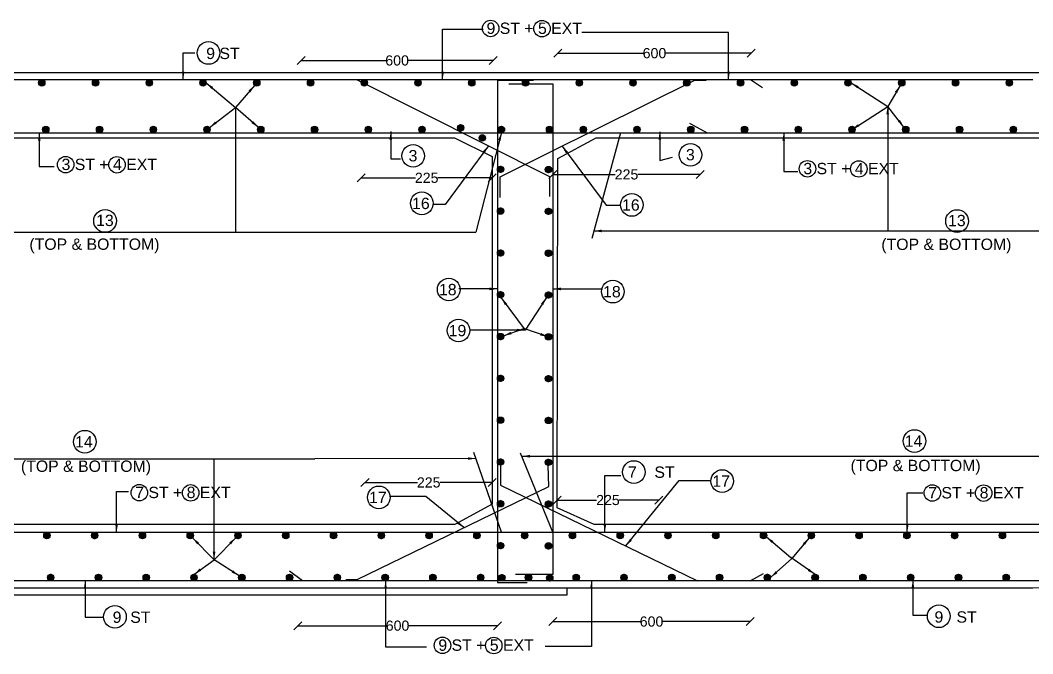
# Model space of a CAD drawing. Header units: millimetres. Extents: x 5124 to 6568637, y 2311 to 91879094.
# Drawn here: x 3737288 to 3749275, y 45940656 to 45948154 of the extents above; entities that cross this region are included whole.
import ezdxf

# ---------------------------------------------------------------- set-up
doc = ezdxf.new("R2010")
doc.units = ezdxf.units.MM
doc.header["$MEASUREMENT"] = 0
for name, color, linetype in [('DIMENSION', 7, 'Continuous'), ('DRAWING', 7, 'Continuous'), ('TEXT', 7, 'Continuous')]:
    doc.layers.add(name, color=color, linetype=linetype)
doc.styles.get("Standard").update_dxf_attribs({"font": 'arial.ttf', "height": 120})
doc.dimstyles.get("Standard").update_dxf_attribs({"dimtxt": 200, "dimasz": 110, "dimexe": 0.18, "dimexo": 0.0625, "dimgap": 0.09, "dimtad": 0, "dimtih": 1, "dimtoh": 1, "dimdec": 0, "dimzin": 0, "dimdsep": 46, "dimtxsty": 'Standard', "dimblk": 'OBLIQUE', "dimcen": 0.09, "dimse1": 1, "dimse2": 1, "dimadec": 0, "dimazin": 0, "dimtfac": 1, "dimtdec": 0, "dimtofl": 0, "dimtmove": 0, "dimatfit": 3, "dimfxl": 1, "dimtolj": 1, "dimtzin": 0, "dimarcsym": 0})

# ---------------------------------------------------------------- blocks, each defined once
blk = doc.blocks.new('_Oblique')
at = {"color": 0, "linetype": 'ByBlock', "lineweight": -2}
blk.add_line((-0.5, -0.5), (0.5, 0.5), dxfattribs=at)
blk = doc.blocks.new('*D102')
at = {"layer": 'Defpoints', "color": 0, "linetype": 'Continuous', "transparency": 16777216}
for p in [(3740573, 45941520), (3742938, 45941498), (3742938, 45940988)]:
    blk.add_point(p, dxfattribs=at)
at = {"layer": 'DIMENSION', "color": 0, "linetype": 'Continuous', "lineweight": -2, "transparency": 16777216}
for p, q in [((3740573, 45940988), (3741623, 45940988)), ((3742938, 45940988), (3741888, 45940988))]:
    blk.add_line(p, q, dxfattribs=at)
at = {"layer": 'DIMENSION', "color": 0, "linetype": 'Continuous', "lineweight": -2, "transparency": 16777216, "xscale": 95, "yscale": 95, "zscale": 95, "rotation": 180}
blk.add_blockref('_Oblique', (3740573, 45940988), dxfattribs=at)
at = {"layer": 'DIMENSION', "color": 0, "linetype": 'Continuous', "lineweight": -2, "transparency": 16777216, "xscale": 95, "yscale": 95, "zscale": 95}
blk.add_blockref('_Oblique', (3742938, 45940988), dxfattribs=at)
at = {"layer": 'DIMENSION', "color": 0, "linetype": 'Continuous', "transparency": 16777216, "insert": (3741755, 45940988), "char_height": 120, "attachment_point": 5}
blk.add_mtext('\\A1;600 ', dxfattribs=at)
blk = doc.blocks.new('*D103')
at = {"layer": 'Defpoints', "color": 0, "linetype": 'Continuous', "transparency": 16777216}
for p in [(3743593, 45941593), (3745930, 45941520), (3745930, 45941037)]:
    blk.add_point(p, dxfattribs=at)
at = {"layer": 'DIMENSION', "color": 0, "linetype": 'Continuous', "lineweight": -2, "transparency": 16777216}
for p, q in [((3743593, 45941037), (3744629, 45941037)), ((3745930, 45941037), (3744894, 45941037))]:
    blk.add_line(p, q, dxfattribs=at)
at = {"layer": 'DIMENSION', "color": 0, "linetype": 'Continuous', "lineweight": -2, "transparency": 16777216, "xscale": 95, "yscale": 95, "zscale": 95, "rotation": 180}
blk.add_blockref('_Oblique', (3743593, 45941037), dxfattribs=at)
at = {"layer": 'DIMENSION', "color": 0, "linetype": 'Continuous', "lineweight": -2, "transparency": 16777216, "xscale": 95, "yscale": 95, "zscale": 95}
blk.add_blockref('_Oblique', (3745930, 45941037), dxfattribs=at)
at = {"layer": 'DIMENSION', "color": 0, "linetype": 'Continuous', "transparency": 16777216, "insert": (3744762, 45941037), "char_height": 120, "attachment_point": 5}
blk.add_mtext('\\A1;600', dxfattribs=at)
blk = doc.blocks.new('*D104')
at = {"layer": 'Defpoints', "color": 0, "linetype": 'Continuous', "transparency": 16777216}
for p in [(3743644, 45942447), (3744849, 45942475), (3744849, 45942094)]:
    blk.add_point(p, dxfattribs=at)
at = {"layer": 'DIMENSION', "color": 0, "linetype": 'Continuous', "lineweight": -2, "transparency": 16777216}
for p, q in [((3743644, 45942475), (3744112, 45942475)), ((3744849, 45942475), (3744380, 45942475))]:
    blk.add_line(p, q, dxfattribs=at)
at = {"layer": 'DIMENSION', "color": 0, "linetype": 'Continuous', "lineweight": -2, "transparency": 16777216, "xscale": 95, "yscale": 95, "zscale": 95, "rotation": 180}
blk.add_blockref('_Oblique', (3743644, 45942475), dxfattribs=at)
at = {"layer": 'DIMENSION', "color": 0, "linetype": 'Continuous', "lineweight": -2, "transparency": 16777216, "xscale": 95, "yscale": 95, "zscale": 95}
blk.add_blockref('_Oblique', (3744849, 45942475), dxfattribs=at)
at = {"layer": 'DIMENSION', "color": 0, "linetype": 'Continuous', "transparency": 16777216, "insert": (3744246, 45942475), "char_height": 120, "attachment_point": 5}
blk.add_mtext('\\A1;225', dxfattribs=at)
blk = doc.blocks.new('*D105')
at = {"layer": 'Defpoints', "color": 0, "linetype": 'Continuous', "transparency": 16777216}
for p in [(3741370, 45942708), (3741370, 45942683), (3742877, 45942708)]:
    blk.add_point(p, dxfattribs=at)
at = {"layer": 'DIMENSION', "color": 0, "linetype": 'Continuous', "lineweight": -2, "transparency": 16777216}
for p, q in [((3741370, 45942683), (3741990, 45942683)), ((3742877, 45942683), (3742258, 45942683))]:
    blk.add_line(p, q, dxfattribs=at)
at = {"layer": 'DIMENSION', "color": 0, "linetype": 'Continuous', "lineweight": -2, "transparency": 16777216, "xscale": 95, "yscale": 95, "zscale": 95, "rotation": 180}
blk.add_blockref('_Oblique', (3741370, 45942683), dxfattribs=at)
at = {"layer": 'DIMENSION', "color": 0, "linetype": 'Continuous', "lineweight": -2, "transparency": 16777216, "xscale": 95, "yscale": 95, "zscale": 95}
blk.add_blockref('_Oblique', (3742877, 45942683), dxfattribs=at)
at = {"layer": 'DIMENSION', "color": 0, "linetype": 'Continuous', "transparency": 16777216, "insert": (3742124, 45942683), "char_height": 120, "attachment_point": 5}
blk.add_mtext('\\A1;225', dxfattribs=at)
blk = doc.blocks.new('*D110')
at = {"layer": 'Defpoints', "color": 0, "linetype": 'Continuous', "transparency": 16777216}
for p in [(3743652, 45947764), (3743652, 45947537), (3745943, 45947537)]:
    blk.add_point(p, dxfattribs=at)
at = {"layer": 'DIMENSION', "color": 0, "linetype": 'Continuous', "lineweight": -2, "transparency": 16777216}
for p, q in [((3743652, 45947764), (3744664, 45947764)), ((3745943, 45947764), (3744930, 45947764))]:
    blk.add_line(p, q, dxfattribs=at)
at = {"layer": 'DIMENSION', "color": 0, "linetype": 'Continuous', "lineweight": -2, "transparency": 16777216, "xscale": 95, "yscale": 95, "zscale": 95, "rotation": 180}
blk.add_blockref('_Oblique', (3743652, 45947764), dxfattribs=at)
at = {"layer": 'DIMENSION', "color": 0, "linetype": 'Continuous', "lineweight": -2, "transparency": 16777216, "xscale": 95, "yscale": 95, "zscale": 95}
blk.add_blockref('_Oblique', (3745943, 45947764), dxfattribs=at)
at = {"layer": 'DIMENSION', "color": 0, "linetype": 'Continuous', "transparency": 16777216, "insert": (3744797, 45947764), "char_height": 120, "attachment_point": 5}
blk.add_mtext('\\A1;600', dxfattribs=at)
blk = doc.blocks.new('*D111')
at = {"layer": 'Defpoints', "color": 0, "linetype": 'Continuous', "transparency": 16777216}
for p in [(3740615, 45947678), (3740615, 45947537), (3742886, 45947537)]:
    blk.add_point(p, dxfattribs=at)
at = {"layer": 'DIMENSION', "color": 0, "linetype": 'Continuous', "lineweight": -2, "transparency": 16777216}
for p, q in [((3740615, 45947678), (3741618, 45947678)), ((3742886, 45947678), (3741883, 45947678))]:
    blk.add_line(p, q, dxfattribs=at)
at = {"layer": 'DIMENSION', "color": 0, "linetype": 'Continuous', "lineweight": -2, "transparency": 16777216, "xscale": 95, "yscale": 95, "zscale": 95, "rotation": 180}
blk.add_blockref('_Oblique', (3740615, 45947678), dxfattribs=at)
at = {"layer": 'DIMENSION', "color": 0, "linetype": 'Continuous', "lineweight": -2, "transparency": 16777216, "xscale": 95, "yscale": 95, "zscale": 95}
blk.add_blockref('_Oblique', (3742886, 45947678), dxfattribs=at)
at = {"layer": 'DIMENSION', "color": 0, "linetype": 'Continuous', "transparency": 16777216, "insert": (3741750, 45947678), "char_height": 120, "attachment_point": 5}
blk.add_mtext('\\A1;600', dxfattribs=at)
blk = doc.blocks.new('*D112')
at = {"layer": 'Defpoints', "color": 0, "linetype": 'Continuous', "transparency": 16777216}
for p in [(3741323, 45946289), (3741323, 45946277), (3742877, 45946277)]:
    blk.add_point(p, dxfattribs=at)
at = {"layer": 'DIMENSION', "color": 0, "linetype": 'Continuous', "lineweight": -2, "transparency": 16777216}
for p, q in [((3741323, 45946289), (3741966, 45946289)), ((3742877, 45946289), (3742234, 45946289))]:
    blk.add_line(p, q, dxfattribs=at)
at = {"layer": 'DIMENSION', "color": 0, "linetype": 'Continuous', "lineweight": -2, "transparency": 16777216, "xscale": 95, "yscale": 95, "zscale": 95, "rotation": 180}
blk.add_blockref('_Oblique', (3741323, 45946289), dxfattribs=at)
at = {"layer": 'DIMENSION', "color": 0, "linetype": 'Continuous', "lineweight": -2, "transparency": 16777216, "xscale": 95, "yscale": 95, "zscale": 95}
blk.add_blockref('_Oblique', (3742877, 45946289), dxfattribs=at)
at = {"layer": 'DIMENSION', "color": 0, "linetype": 'Continuous', "transparency": 16777216, "insert": (3742100, 45946289), "char_height": 120, "attachment_point": 5}
blk.add_mtext('\\A1;225', dxfattribs=at)
blk = doc.blocks.new('*D113')
at = {"layer": 'Defpoints', "color": 0, "linetype": 'Continuous', "transparency": 16777216}
for p in [(3745338, 45947882), (3743593, 45946348), (3745338, 45946329)]:
    blk.add_point(p, dxfattribs=at)
at = {"layer": 'DIMENSION', "color": 0, "linetype": 'Continuous', "lineweight": -2, "transparency": 16777216}
for p, q in [((3743593, 45946329), (3744331, 45946329)), ((3745338, 45946329), (3744600, 45946329))]:
    blk.add_line(p, q, dxfattribs=at)
at = {"layer": 'DIMENSION', "color": 0, "linetype": 'Continuous', "lineweight": -2, "transparency": 16777216, "xscale": 95, "yscale": 95, "zscale": 95, "rotation": 180}
blk.add_blockref('_Oblique', (3743593, 45946329), dxfattribs=at)
at = {"layer": 'DIMENSION', "color": 0, "linetype": 'Continuous', "lineweight": -2, "transparency": 16777216, "xscale": 95, "yscale": 95, "zscale": 95}
blk.add_blockref('_Oblique', (3745338, 45946329), dxfattribs=at)
at = {"layer": 'DIMENSION', "color": 0, "linetype": 'Continuous', "transparency": 16777216, "insert": (3744466, 45946329), "char_height": 120, "attachment_point": 5}
blk.add_mtext('\\A1;225', dxfattribs=at)

msp = doc.modelspace()

# ---------------------------------------------------------------- hatches: boundary and pattern name
at = {"layer": 'DRAWING', "linetype": 'Continuous'}
for points in [[(3737506.3, 45947414, 1), (3737580.8, 45947414, 1)], [(3737506.3, 45947412.6, 1), (3737580.8, 45947412.6, 1)], [(3738142.6, 45947414, 1), (3738217.1, 45947414, 1)], [(3738142.6, 45947412.6, 1), (3738217.1, 45947412.6, 1)], [(3738779, 45947414, 1), (3738853.5, 45947414, 1)], [(3738779, 45947412.6, 1), (3738853.5, 45947412.6, 1)], [(3739415.3, 45947414, 1), (3739489.8, 45947414, 1)], [(3739415.3, 45947412.6, 1), (3739489.8, 45947412.6, 1)], [(3740051.6, 45947414, 1), (3740126.2, 45947414, 1)], [(3740051.6, 45947412.6, 1), (3740126.2, 45947412.6, 1)], [(3740688, 45947414, 1), (3740762.5, 45947414, 1)], [(3740688, 45947412.6, 1), (3740762.5, 45947412.6, 1)], [(3741324.3, 45947414, 1), (3741398.8, 45947414, 1)], [(3741324.3, 45947412.6, 1), (3741398.8, 45947412.6, 1)], [(3741960.6, 45947414, 1), (3742035.2, 45947414, 1)], [(3741960.6, 45947412.6, 1), (3742035.2, 45947412.6, 1)], [(3742597, 45947414, 1), (3742671.5, 45947414, 1)], [(3742597, 45947412.6, 1), (3742671.5, 45947412.6, 1)], [(3743233.3, 45947414, 1), (3743307.8, 45947414, 1)], [(3743233.3, 45947412.6, 1), (3743307.8, 45947412.6, 1)], [(3743869.7, 45947414, 1), (3743944.2, 45947414, 1)], [(3743869.7, 45947412.6, 1), (3743944.2, 45947412.6, 1)], [(3744506, 45947414, 1), (3744580.5, 45947414, 1)], [(3744506, 45947412.6, 1), (3744580.5, 45947412.6, 1)], [(3745142.3, 45947414, 1), (3745216.9, 45947414, 1)], [(3745142.3, 45947412.6, 1), (3745216.9, 45947412.6, 1)], [(3745778.7, 45947414, 1), (3745853.2, 45947414, 1)], [(3745778.7, 45947412.6, 1), (3745853.2, 45947412.6, 1)], [(3746415, 45947414, 1), (3746489.5, 45947414, 1)], [(3746415, 45947412.6, 1), (3746489.5, 45947412.6, 1)], [(3747051.3, 45947414, 1), (3747125.9, 45947414, 1)], [(3747051.3, 45947412.6, 1), (3747125.9, 45947412.6, 1)], [(3747687.7, 45947414, 1), (3747762.2, 45947414, 1)], [(3747687.7, 45947412.6, 1), (3747762.2, 45947412.6, 1)], [(3748324, 45947414, 1), (3748398.5, 45947414, 1)], [(3748324, 45947412.6, 1), (3748398.5, 45947412.6, 1)], [(3748960.4, 45947414, 1), (3749034.9, 45947414, 1)], [(3748960.4, 45947412.6, 1), (3749034.9, 45947412.6, 1)], [(3737553.6, 45946862.8, 1), (3737628.1, 45946862.8, 1)], [(3737553.6, 45946861.3, 1), (3737628.1, 45946861.3, 1)], [(3738189.9, 45946862.8, 1), (3738264.4, 45946862.8, 1)], [(3738189.9, 45946861.3, 1), (3738264.4, 45946861.3, 1)], [(3738826.2, 45946862.8, 1), (3738900.8, 45946862.8, 1)], [(3738826.2, 45946861.3, 1), (3738900.8, 45946861.3, 1)], [(3739462.6, 45946862.8, 1), (3739537.1, 45946862.8, 1)], [(3739462.6, 45946861.3, 1), (3739537.1, 45946861.3, 1)], [(3740098.9, 45946862.8, 1), (3740173.4, 45946862.8, 1)], [(3740098.9, 45946861.3, 1), (3740173.4, 45946861.3, 1)], [(3740735.3, 45946862.8, 1), (3740809.8, 45946862.8, 1)], [(3740735.3, 45946861.3, 1), (3740809.8, 45946861.3, 1)], [(3741371.6, 45946862.8, 1), (3741446.1, 45946862.8, 1)], [(3741371.6, 45946861.3, 1), (3741446.1, 45946861.3, 1)], [(3742007.9, 45946862.8, 1), (3742082.5, 45946862.8, 1)], [(3742007.9, 45946861.3, 1), (3742082.5, 45946861.3, 1)], [(3742464.2, 45946882.2, 1), (3742538.8, 45946882.2, 1)], [(3742464.2, 45946880.8, 1), (3742538.8, 45946880.8, 1)], [(3742947.8, 45946862, 1), (3743022.4, 45946862, 1)], [(3742947.8, 45946860.6, 1), (3743022.4, 45946860.6, 1)], [(3743516.8, 45946862, 1), (3743591.3, 45946862, 1)], [(3743516.8, 45946860.6, 1), (3743591.3, 45946860.6, 1)], [(3743916.9, 45946862.8, 1), (3743991.5, 45946862.8, 1)], [(3743916.9, 45946861.3, 1), (3743991.5, 45946861.3, 1)], [(3744553.3, 45946862.8, 1), (3744627.8, 45946862.8, 1)], [(3744553.3, 45946861.3, 1), (3744627.8, 45946861.3, 1)], [(3745189.6, 45946862.8, 1), (3745264.1, 45946862.8, 1)], [(3745189.6, 45946861.3, 1), (3745264.1, 45946861.3, 1)], [(3745826, 45946862.8, 1), (3745900.5, 45946862.8, 1)], [(3745826, 45946861.3, 1), (3745900.5, 45946861.3, 1)], [(3746462.3, 45946862.8, 1), (3746536.8, 45946862.8, 1)], [(3746462.3, 45946861.3, 1), (3746536.8, 45946861.3, 1)], [(3747098.6, 45946862.8, 1), (3747173.2, 45946862.8, 1)], [(3747098.6, 45946861.3, 1), (3747173.2, 45946861.3, 1)], [(3747735, 45946862.8, 1), (3747809.5, 45946862.8, 1)], [(3747735, 45946861.3, 1), (3747809.5, 45946861.3, 1)], [(3748371.3, 45946862.8, 1), (3748445.8, 45946862.8, 1)], [(3748371.3, 45946861.3, 1), (3748445.8, 45946861.3, 1)], [(3749007.6, 45946862.8, 1), (3749082.2, 45946862.8, 1)], [(3749007.6, 45946861.3, 1), (3749082.2, 45946861.3, 1)], [(3742721.2, 45946761.9, 1), (3742795.7, 45946761.9, 1)], [(3742721.2, 45946760.5, 1), (3742795.7, 45946760.5, 1)], [(3742936.9, 45946390.5, 1), (3743011.4, 45946390.5, 1)], [(3742938.3, 45946390.5, 1), (3743012.8, 45946390.5, 1)], [(3742938.3, 45946390.5, 1), (3743012.8, 45946390.5, 1)], [(3742939.7, 45946390.5, 1), (3743014.2, 45946390.5, 1)], [(3743502.2, 45946387.1, 1), (3743576.8, 45946387.1, 1)], [(3743503.7, 45946387.1, 1), (3743578.2, 45946387.1, 1)], [(3743503.7, 45946387.1, 1), (3743578.2, 45946387.1, 1)], [(3743505.1, 45946387.1, 1), (3743579.6, 45946387.1, 1)], [(3742936.9, 45945895.5, 1), (3743011.4, 45945895.5, 1)], [(3742938.3, 45945895.5, 1), (3743012.8, 45945895.5, 1)], [(3742938.3, 45945895.5, 1), (3743012.8, 45945895.5, 1)], [(3742939.7, 45945895.5, 1), (3743014.2, 45945895.5, 1)], [(3743502.2, 45945892.2, 1), (3743576.8, 45945892.2, 1)], [(3743503.7, 45945892.2, 1), (3743578.2, 45945892.2, 1)], [(3743503.7, 45945892.2, 1), (3743578.2, 45945892.2, 1)], [(3743505.1, 45945892.2, 1), (3743579.6, 45945892.2, 1)], [(3742936.9, 45945400.6, 1), (3743011.4, 45945400.6, 1)], [(3742938.3, 45945400.6, 1), (3743012.8, 45945400.6, 1)], [(3742938.3, 45945400.6, 1), (3743012.8, 45945400.6, 1)], [(3742939.7, 45945400.6, 1), (3743014.2, 45945400.6, 1)], [(3743502.2, 45945397.3, 1), (3743576.8, 45945397.3, 1)], [(3743503.7, 45945397.3, 1), (3743578.2, 45945397.3, 1)], [(3743503.7, 45945397.3, 1), (3743578.2, 45945397.3, 1)], [(3743505.1, 45945397.3, 1), (3743579.6, 45945397.3, 1)], [(3742936.9, 45944905.7, 1), (3743011.4, 45944905.7, 1)], [(3742938.3, 45944905.7, 1), (3743012.8, 45944905.7, 1)], [(3742938.3, 45944905.7, 1), (3743012.8, 45944905.7, 1)], [(3742939.7, 45944905.7, 1), (3743014.2, 45944905.7, 1)], [(3743502.2, 45944902.4, 1), (3743576.8, 45944902.4, 1)], [(3743503.7, 45944902.4, 1), (3743578.2, 45944902.4, 1)], [(3743503.7, 45944902.4, 1), (3743578.2, 45944902.4, 1)], [(3743505.1, 45944902.4, 1), (3743579.6, 45944902.4, 1)], [(3742936.9, 45944410.8, 1), (3743011.4, 45944410.8, 1)], [(3742938.3, 45944410.8, 1), (3743012.8, 45944410.8, 1)], [(3742938.3, 45944410.8, 1), (3743012.8, 45944410.8, 1)], [(3742939.7, 45944410.8, 1), (3743014.2, 45944410.8, 1)], [(3743502.2, 45944407.4, 1), (3743576.8, 45944407.4, 1)], [(3743503.7, 45944407.4, 1), (3743578.2, 45944407.4, 1)], [(3743503.7, 45944407.4, 1), (3743578.2, 45944407.4, 1)], [(3743505.1, 45944407.4, 1), (3743579.6, 45944407.4, 1)], [(3742936.9, 45943915.8, 1), (3743011.4, 45943915.8, 1)], [(3742938.3, 45943915.8, 1), (3743012.8, 45943915.8, 1)], [(3742938.3, 45943915.8, 1), (3743012.8, 45943915.8, 1)], [(3742939.7, 45943915.8, 1), (3743014.2, 45943915.8, 1)], [(3743502.2, 45943912.5, 1), (3743576.8, 45943912.5, 1)], [(3743503.7, 45943912.5, 1), (3743578.2, 45943912.5, 1)], [(3743503.7, 45943912.5, 1), (3743578.2, 45943912.5, 1)], [(3743505.1, 45943912.5, 1), (3743579.6, 45943912.5, 1)], [(3742936.9, 45943420.9, 1), (3743011.4, 45943420.9, 1)], [(3742938.3, 45943420.9, 1), (3743012.8, 45943420.9, 1)], [(3742938.3, 45943420.9, 1), (3743012.8, 45943420.9, 1)], [(3742939.7, 45943420.9, 1), (3743014.2, 45943420.9, 1)], [(3743502.2, 45943417.6, 1), (3743576.8, 45943417.6, 1)], [(3743503.7, 45943417.6, 1), (3743578.2, 45943417.6, 1)], [(3743503.7, 45943417.6, 1), (3743578.2, 45943417.6, 1)], [(3743505.1, 45943417.6, 1), (3743579.6, 45943417.6, 1)], [(3742936.9, 45942926, 1), (3743011.4, 45942926, 1)], [(3742938.3, 45942926, 1), (3743012.8, 45942926, 1)], [(3742938.3, 45942926, 1), (3743012.8, 45942926, 1)], [(3742939.7, 45942926, 1), (3743014.2, 45942926, 1)], [(3743502.2, 45942922.6, 1), (3743576.8, 45942922.6, 1)], [(3743503.7, 45942922.6, 1), (3743578.2, 45942922.6, 1)], [(3743503.7, 45942922.6, 1), (3743578.2, 45942922.6, 1)], [(3743505.1, 45942922.6, 1), (3743579.6, 45942922.6, 1)], [(3742936.9, 45942431, 1), (3743011.4, 45942431, 1)], [(3742938.3, 45942431, 1), (3743012.8, 45942431, 1)], [(3742938.3, 45942431, 1), (3743012.8, 45942431, 1)], [(3742939.7, 45942431, 1), (3743014.2, 45942431, 1)], [(3743502.2, 45942427.7, 1), (3743576.8, 45942427.7, 1)], [(3743503.7, 45942427.7, 1), (3743578.2, 45942427.7, 1)], [(3743503.7, 45942427.7, 1), (3743578.2, 45942427.7, 1)], [(3743505.1, 45942427.7, 1), (3743579.6, 45942427.7, 1)], [(3737565.9, 45942056.6, 1), (3737640.4, 45942056.6, 1)], [(3737565.9, 45942055.2, 1), (3737640.4, 45942055.2, 1)], [(3737567.3, 45942056.6, 1), (3737641.8, 45942056.6, 1)], [(3737567.3, 45942055.2, 1), (3737641.8, 45942055.2, 1)], [(3738131.5, 45942056.6, 1), (3738206, 45942056.6, 1)], [(3738131.5, 45942055.2, 1), (3738206, 45942055.2, 1)], [(3738132.9, 45942056.6, 1), (3738207.5, 45942056.6, 1)], [(3738132.9, 45942055.2, 1), (3738207.5, 45942055.2, 1)], [(3738697.1, 45942056.6, 1), (3738771.7, 45942056.6, 1)], [(3738697.1, 45942055.2, 1), (3738771.7, 45942055.2, 1)], [(3738698.6, 45942056.6, 1), (3738773.1, 45942056.6, 1)], [(3738698.6, 45942055.2, 1), (3738773.1, 45942055.2, 1)], [(3739262.8, 45942056.6, 1), (3739337.3, 45942056.6, 1)], [(3739262.8, 45942055.2, 1), (3739337.3, 45942055.2, 1)], [(3739264.2, 45942056.6, 1), (3739338.7, 45942056.6, 1)], [(3739264.2, 45942055.2, 1), (3739338.7, 45942055.2, 1)], [(3739828.4, 45942056.6, 1), (3739902.9, 45942056.6, 1)], [(3739828.4, 45942055.2, 1), (3739902.9, 45942055.2, 1)], [(3739829.8, 45942056.6, 1), (3739904.4, 45942056.6, 1)], [(3739829.8, 45942055.2, 1), (3739904.4, 45942055.2, 1)], [(3740394, 45942056.6, 1), (3740468.6, 45942056.6, 1)], [(3740394, 45942055.2, 1), (3740468.6, 45942055.2, 1)], [(3740395.5, 45942056.6, 1), (3740470, 45942056.6, 1)], [(3740395.5, 45942055.2, 1), (3740470, 45942055.2, 1)], [(3740959.7, 45942056.6, 1), (3741034.2, 45942056.6, 1)], [(3740959.7, 45942055.2, 1), (3741034.2, 45942055.2, 1)], [(3740961.1, 45942056.6, 1), (3741035.6, 45942056.6, 1)], [(3740961.1, 45942055.2, 1), (3741035.6, 45942055.2, 1)], [(3741525.3, 45942056.6, 1), (3741599.8, 45942056.6, 1)], [(3741525.3, 45942055.2, 1), (3741599.8, 45942055.2, 1)], [(3741526.7, 45942056.6, 1), (3741601.3, 45942056.6, 1)], [(3741526.7, 45942055.2, 1), (3741601.3, 45942055.2, 1)], [(3742090.9, 45942056.6, 1), (3742165.5, 45942056.6, 1)], [(3742090.9, 45942055.2, 1), (3742165.5, 45942055.2, 1)], [(3742092.4, 45942056.6, 1), (3742166.9, 45942056.6, 1)], [(3742092.4, 45942055.2, 1), (3742166.9, 45942055.2, 1)], [(3742656.6, 45942056.6, 1), (3742731.1, 45942056.6, 1)], [(3742656.6, 45942055.2, 1), (3742731.1, 45942055.2, 1)], [(3742658, 45942056.6, 1), (3742732.5, 45942056.6, 1)], [(3742658, 45942055.2, 1), (3742732.5, 45942055.2, 1)], [(3743222.2, 45942056.6, 1), (3743296.7, 45942056.6, 1)], [(3743222.2, 45942055.2, 1), (3743296.7, 45942055.2, 1)], [(3743223.6, 45942056.6, 1), (3743298.2, 45942056.6, 1)], [(3743223.6, 45942055.2, 1), (3743298.2, 45942055.2, 1)], [(3743787.8, 45942056.6, 1), (3743862.4, 45942056.6, 1)], [(3743787.8, 45942055.2, 1), (3743862.4, 45942055.2, 1)], [(3743789.3, 45942056.6, 1), (3743863.8, 45942056.6, 1)], [(3743789.3, 45942055.2, 1), (3743863.8, 45942055.2, 1)], [(3744353.5, 45942056.6, 1), (3744428, 45942056.6, 1)], [(3744353.5, 45942055.2, 1), (3744428, 45942055.2, 1)], [(3744354.9, 45942056.6, 1), (3744429.4, 45942056.6, 1)], [(3744354.9, 45942055.2, 1), (3744429.4, 45942055.2, 1)], [(3744919.1, 45942056.6, 1), (3744993.6, 45942056.6, 1)], [(3744919.1, 45942055.2, 1), (3744993.6, 45942055.2, 1)], [(3744920.5, 45942056.6, 1), (3744995.1, 45942056.6, 1)], [(3744920.5, 45942055.2, 1), (3744995.1, 45942055.2, 1)], [(3745484.7, 45942056.6, 1), (3745559.3, 45942056.6, 1)], [(3745484.7, 45942055.2, 1), (3745559.3, 45942055.2, 1)], [(3745486.2, 45942056.6, 1), (3745560.7, 45942056.6, 1)], [(3745486.2, 45942055.2, 1), (3745560.7, 45942055.2, 1)], [(3746050.4, 45942056.6, 1), (3746124.9, 45942056.6, 1)], [(3746050.4, 45942055.2, 1), (3746124.9, 45942055.2, 1)], [(3746051.8, 45942056.6, 1), (3746126.3, 45942056.6, 1)], [(3746051.8, 45942055.2, 1), (3746126.3, 45942055.2, 1)], [(3746616, 45942056.6, 1), (3746690.5, 45942056.6, 1)], [(3746616, 45942055.2, 1), (3746690.5, 45942055.2, 1)], [(3746617.4, 45942056.6, 1), (3746692, 45942056.6, 1)], [(3746617.4, 45942055.2, 1), (3746692, 45942055.2, 1)], [(3747181.6, 45942056.6, 1), (3747256.2, 45942056.6, 1)], [(3747181.6, 45942055.2, 1), (3747256.2, 45942055.2, 1)], [(3747183.1, 45942056.6, 1), (3747257.6, 45942056.6, 1)], [(3747183.1, 45942055.2, 1), (3747257.6, 45942055.2, 1)], [(3747747.3, 45942056.6, 1), (3747821.8, 45942056.6, 1)], [(3747747.3, 45942055.2, 1), (3747821.8, 45942055.2, 1)], [(3747748.7, 45942056.6, 1), (3747823.2, 45942056.6, 1)], [(3747748.7, 45942055.2, 1), (3747823.2, 45942055.2, 1)], [(3748312.9, 45942056.6, 1), (3748387.4, 45942056.6, 1)], [(3748312.9, 45942055.2, 1), (3748387.4, 45942055.2, 1)], [(3748314.3, 45942056.6, 1), (3748388.9, 45942056.6, 1)], [(3748314.3, 45942055.2, 1), (3748388.9, 45942055.2, 1)], [(3748878.5, 45942056.6, 1), (3748953.1, 45942056.6, 1)], [(3748878.5, 45942055.2, 1), (3748953.1, 45942055.2, 1)], [(3748880, 45942056.6, 1), (3748954.5, 45942056.6, 1)], [(3748880, 45942055.2, 1), (3748954.5, 45942055.2, 1)], [(3742936.9, 45941936.1, 1), (3743011.4, 45941936.1, 1)], [(3742938.3, 45941936.1, 1), (3743012.8, 45941936.1, 1)], [(3742938.3, 45941936.1, 1), (3743012.8, 45941936.1, 1)], [(3742939.7, 45941936.1, 1), (3743014.2, 45941936.1, 1)], [(3743502.2, 45941932.8, 1), (3743576.8, 45941932.8, 1)], [(3743503.7, 45941932.8, 1), (3743578.2, 45941932.8, 1)], [(3743503.7, 45941932.8, 1), (3743578.2, 45941932.8, 1)], [(3743505.1, 45941932.8, 1), (3743579.6, 45941932.8, 1)], [(3737610.9, 45941559.7, 1), (3737685.4, 45941559.7, 1)], [(3737610.9, 45941558.3, 1), (3737685.4, 45941558.3, 1)], [(3737612.3, 45941559.7, 1), (3737686.8, 45941559.7, 1)], [(3737612.3, 45941558.3, 1), (3737686.8, 45941558.3, 1)], [(3738176.5, 45941559.7, 1), (3738251.1, 45941559.7, 1)], [(3738176.5, 45941558.3, 1), (3738251.1, 45941558.3, 1)], [(3738177.9, 45941559.7, 1), (3738252.5, 45941559.7, 1)], [(3738177.9, 45941558.3, 1), (3738252.5, 45941558.3, 1)], [(3738742.2, 45941559.7, 1), (3738816.7, 45941559.7, 1)], [(3738742.2, 45941558.3, 1), (3738816.7, 45941558.3, 1)], [(3738743.6, 45941559.7, 1), (3738818.1, 45941559.7, 1)], [(3738743.6, 45941558.3, 1), (3738818.1, 45941558.3, 1)], [(3739307.8, 45941559.7, 1), (3739382.3, 45941559.7, 1)], [(3739307.8, 45941558.3, 1), (3739382.3, 45941558.3, 1)], [(3739309.2, 45941559.7, 1), (3739383.7, 45941559.7, 1)], [(3739309.2, 45941558.3, 1), (3739383.7, 45941558.3, 1)], [(3739873.4, 45941559.7, 1), (3739948, 45941559.7, 1)], [(3739873.4, 45941558.3, 1), (3739948, 45941558.3, 1)], [(3739874.8, 45941559.7, 1), (3739949.4, 45941559.7, 1)], [(3739874.8, 45941558.3, 1), (3739949.4, 45941558.3, 1)], [(3740439.1, 45941559.7, 1), (3740513.6, 45941559.7, 1)], [(3740439.1, 45941558.3, 1), (3740513.6, 45941558.3, 1)], [(3740440.5, 45941559.7, 1), (3740515, 45941559.7, 1)], [(3740440.5, 45941558.3, 1), (3740515, 45941558.3, 1)], [(3741004.7, 45941559.7, 1), (3741079.2, 45941559.7, 1)], [(3741004.7, 45941558.3, 1), (3741079.2, 45941558.3, 1)], [(3741006.1, 45941559.7, 1), (3741080.6, 45941559.7, 1)], [(3741006.1, 45941558.3, 1), (3741080.6, 45941558.3, 1)], [(3741570.3, 45941559.7, 1), (3741644.9, 45941559.7, 1)], [(3741570.3, 45941558.3, 1), (3741644.9, 45941558.3, 1)], [(3741571.7, 45941559.7, 1), (3741646.3, 45941559.7, 1)], [(3741571.7, 45941558.3, 1), (3741646.3, 45941558.3, 1)], [(3742136, 45941559.7, 1), (3742210.5, 45941559.7, 1)], [(3742136, 45941558.3, 1), (3742210.5, 45941558.3, 1)], [(3742137.4, 45941559.7, 1), (3742211.9, 45941559.7, 1)], [(3742137.4, 45941558.3, 1), (3742211.9, 45941558.3, 1)], [(3742701.6, 45941559.7, 1), (3742776.1, 45941559.7, 1)], [(3742701.6, 45941558.3, 1), (3742776.1, 45941558.3, 1)], [(3742703, 45941559.7, 1), (3742777.5, 45941559.7, 1)], [(3742703, 45941558.3, 1), (3742777.5, 45941558.3, 1)], [(3742952.7, 45941556.5, 1), (3743027.2, 45941556.5, 1)], [(3742954.1, 45941556.5, 1), (3743028.6, 45941556.5, 1)], [(3742954.1, 45941556.5, 1), (3743028.6, 45941556.5, 1)], [(3742955.5, 45941556.5, 1), (3743030.1, 45941556.5, 1)], [(3743267.2, 45941559.7, 1), (3743341.8, 45941559.7, 1)], [(3743267.2, 45941558.3, 1), (3743341.8, 45941558.3, 1)], [(3743268.6, 45941559.7, 1), (3743343.2, 45941559.7, 1)], [(3743268.6, 45941558.3, 1), (3743343.2, 45941558.3, 1)], [(3743518.1, 45941553.2, 1), (3743592.6, 45941553.2, 1)], [(3743519.5, 45941553.2, 1), (3743594, 45941553.2, 1)], [(3743519.5, 45941553.2, 1), (3743594, 45941553.2, 1)], [(3743520.9, 45941553.2, 1), (3743595.4, 45941553.2, 1)], [(3743832.9, 45941559.7, 1), (3743907.4, 45941559.7, 1)], [(3743832.9, 45941558.3, 1), (3743907.4, 45941558.3, 1)], [(3743834.3, 45941559.7, 1), (3743908.8, 45941559.7, 1)], [(3743834.3, 45941558.3, 1), (3743908.8, 45941558.3, 1)], [(3744398.5, 45941559.7, 1), (3744473, 45941559.7, 1)], [(3744398.5, 45941558.3, 1), (3744473, 45941558.3, 1)], [(3744399.9, 45941559.7, 1), (3744474.4, 45941559.7, 1)], [(3744399.9, 45941558.3, 1), (3744474.4, 45941558.3, 1)], [(3744964.1, 45941559.7, 1), (3745038.7, 45941559.7, 1)], [(3744964.1, 45941558.3, 1), (3745038.7, 45941558.3, 1)], [(3744965.5, 45941559.7, 1), (3745040.1, 45941559.7, 1)], [(3744965.5, 45941558.3, 1), (3745040.1, 45941558.3, 1)], [(3745529.8, 45941559.7, 1), (3745604.3, 45941559.7, 1)], [(3745529.8, 45941558.3, 1), (3745604.3, 45941558.3, 1)], [(3745531.2, 45941559.7, 1), (3745605.7, 45941559.7, 1)], [(3745531.2, 45941558.3, 1), (3745605.7, 45941558.3, 1)], [(3746095.4, 45941559.7, 1), (3746169.9, 45941559.7, 1)], [(3746095.4, 45941558.3, 1), (3746169.9, 45941558.3, 1)], [(3746096.8, 45941559.7, 1), (3746171.3, 45941559.7, 1)], [(3746096.8, 45941558.3, 1), (3746171.3, 45941558.3, 1)], [(3746661, 45941559.7, 1), (3746735.6, 45941559.7, 1)], [(3746661, 45941558.3, 1), (3746735.6, 45941558.3, 1)], [(3746662.4, 45941559.7, 1), (3746737, 45941559.7, 1)], [(3746662.4, 45941558.3, 1), (3746737, 45941558.3, 1)], [(3747226.7, 45941559.7, 1), (3747301.2, 45941559.7, 1)], [(3747226.7, 45941558.3, 1), (3747301.2, 45941558.3, 1)], [(3747228.1, 45941559.7, 1), (3747302.6, 45941559.7, 1)], [(3747228.1, 45941558.3, 1), (3747302.6, 45941558.3, 1)], [(3747792.3, 45941559.7, 1), (3747866.8, 45941559.7, 1)], [(3747792.3, 45941558.3, 1), (3747866.8, 45941558.3, 1)], [(3747793.7, 45941559.7, 1), (3747868.2, 45941559.7, 1)], [(3747793.7, 45941558.3, 1), (3747868.2, 45941558.3, 1)], [(3748357.9, 45941559.7, 1), (3748432.5, 45941559.7, 1)], [(3748357.9, 45941558.3, 1), (3748432.5, 45941558.3, 1)], [(3748359.3, 45941559.7, 1), (3748433.9, 45941559.7, 1)], [(3748359.3, 45941558.3, 1), (3748433.9, 45941558.3, 1)], [(3748923.6, 45941559.7, 1), (3748998.1, 45941559.7, 1)], [(3748923.6, 45941558.3, 1), (3748998.1, 45941558.3, 1)], [(3748925, 45941559.7, 1), (3748999.5, 45941559.7, 1)], [(3748925, 45941558.3, 1), (3748999.5, 45941558.3, 1)]]:
    msp.add_hatch(color=256, dxfattribs=at).paths.add_polyline_path(points)

# ---------------------------------------------------------------- linework, layer by layer
at = {"layer": 'DIMENSION', "linetype": 'Continuous'}
msp.add_lwpolyline([(3743760, 45941434.3), (3743760, 45941348.4), (3732926.8, 45941348.4), (3732926.8, 45941434.3), (3732986, 45941434.3)], dxfattribs=at)
for centre, radius in [((3742857, 45948056.9), 97.5), ((3743464.6, 45948055.2), 97.5), ((3739517.5, 45947767), 134.2), ((3741940.1, 45946549.3), 134.2), ((3745223.8, 45946561.8), 134.2), ((3737826, 45946445.4), 97.5), ((3738433.6, 45946443.7), 97.5), ((3746607.9, 45946396.4), 97.5), ((3747215.6, 45946394.7), 97.5), ((3742043, 45945987.5), 134.2), ((3744528.8, 45945969), 134.2), ((3738292.7, 45945779.1), 134.2), ((3748378.6, 45945777.6), 134.2), ((3742361.6, 45944967.8), 134.2), ((3744304.5, 45944942.3), 134.2), ((3742476.9, 45944482.7), 134.2), ((3738053.3, 45943165.8), 134.2), ((3747875, 45943174.1), 134.2), ((3744552.5, 45942806.7), 134.2), ((3745598.2, 45942700.1), 134.2), ((3738697.8, 45942562.5), 97.5), ((3739305.4, 45942560.8), 97.5), ((3741533.6, 45942507.1), 134.2), ((3748085.8, 45942559.2), 97.5), ((3748693.5, 45942557.5), 97.5), ((3738409.8, 45941092.6), 134.2), ((3748162.5, 45941100.2), 134.2), ((3742286.6, 45940755.5), 97.5), ((3742894.2, 45940753.8), 97.5)]:
    msp.add_circle(centre, radius, dxfattribs=at)
at = {"layer": 'DRAWING', "linetype": 'Continuous'}
for p, q in [((3732986, 45947537), (3749275.2, 45947537)), ((3733071.7, 45947451.3), (3749275.2, 45947451.3)), ((3749275.2, 45941520), (3733071.7, 45941520)), ((3753494.1, 45941520), (3749275.2, 45941520)), ((3749275.2, 45941434.3), (3732986, 45941434.3))]:
    msp.add_line(p, q, dxfattribs=at)
for points in [[(3749275.2, 45947537), (3753560.2, 45947537), (3753560.2, 45941459.6), (3749275.2, 45941434.3)], [(3741269.4, 45947451.3), (3743555.5, 45946304.8), (3743555.5, 45946067.6)], [(3743365.7, 45947442.8), (3742938.3, 45947442.8), (3742938.3, 45941498.1), (3743290.9, 45941498.1)], [(3742969.3, 45946058), (3742969.3, 45946300.8), (3745276.1, 45947443.6), (3745410.8, 45947443.6)], [(3743072, 45947400.9), (3743593.3, 45947400.9), (3743593.3, 45941592.7), (3743151.6, 45941592.7)], [(3745934.5, 45947451.3), (3746073.8, 45947358.1)], [(3739837.7, 45947123.1), (3739837.7, 45945645)], [(3745212.3, 45946937.8), (3745422.5, 45946823.3)], [(3733071.7, 45946823.3), (3749275.2, 45946823.3)], [(3733778.7, 45946518.6), (3734233.2, 45946761.2), (3742428.2, 45946761.2), (3742877.1, 45946540.8), (3742877.1, 45942428.5), (3742435.2, 45942184.5), (3734208.7, 45942184.5), (3733771.2, 45942384.5), (3733778.7, 45946518.6)], [(3743651.6, 45946518.6), (3744106, 45946761.2), (3749275.2, 45946761.2)], [(3744393.2, 45946823.3), (3744053.5, 45945572.9)], [(3749275.2, 45946823.3), (3753466.6, 45946823.3)], [(3749275.2, 45946761.2), (3752301.1, 45946761.2), (3752750, 45946540.8), (3752750, 45942428.5), (3752308.1, 45942184.5), (3749275.2, 45942184.5)], [(3749275.2, 45942184.5), (3744081.6, 45942184.5), (3743644.1, 45942384.5), (3743651.6, 45946518.6)], [(3742987.4, 45942093.7), (3742657.7, 45943038.6)], [(3733338.9, 45943012.8), (3733690, 45942093.7), (3752938.9, 45942093.7)], [(3743593.3, 45942093.7), (3743212.1, 45943029.6)], [(3741143.1, 45941534.9), (3741275.5, 45941534.9), (3743548, 45942637.8), (3743539.5, 45942885.4)], [(3742973.9, 45942888.7), (3742973.9, 45942651.8), (3745306.7, 45941520)], [(3740629.7, 45941521), (3740476.1, 45941633.1)], [(3745929.8, 45941520), (3746088.3, 45941607.8)]]:
    msp.add_lwpolyline(points, dxfattribs=at)
for centre in [(3737543.5, 45947414), (3737543.5, 45947412.6), (3738179.9, 45947414), (3738179.9, 45947412.6), (3738816.2, 45947414), (3738816.2, 45947412.6), (3739452.6, 45947414), (3739452.6, 45947412.6), (3740088.9, 45947414), (3740088.9, 45947412.6), (3740725.2, 45947414), (3740725.2, 45947412.6), (3741361.6, 45947414), (3741361.6, 45947412.6), (3741997.9, 45947414), (3741997.9, 45947412.6), (3742634.2, 45947414), (3742634.2, 45947412.6), (3743270.6, 45947414), (3743270.6, 45947412.6), (3743906.9, 45947414), (3743906.9, 45947412.6), (3744543.3, 45947414), (3744543.3, 45947412.6), (3745179.6, 45947414), (3745179.6, 45947412.6), (3745815.9, 45947414), (3745815.9, 45947412.6), (3746452.3, 45947414), (3746452.3, 45947412.6), (3747088.6, 45947414), (3747088.6, 45947412.6), (3747724.9, 45947414), (3747724.9, 45947412.6), (3748361.3, 45947414), (3748361.3, 45947412.6), (3748997.6, 45947414), (3748997.6, 45947412.6), (3737590.8, 45946862.8), (3737590.8, 45946861.3), (3738227.2, 45946862.8), (3738227.2, 45946861.3), (3738863.5, 45946862.8), (3738863.5, 45946861.3), (3739499.8, 45946862.8), (3739499.8, 45946861.3), (3740136.2, 45946862.8), (3740136.2, 45946861.3), (3740772.5, 45946862.8), (3740772.5, 45946861.3), (3741408.9, 45946862.8), (3741408.9, 45946861.3), (3742045.2, 45946862.8), (3742045.2, 45946861.3), (3742501.5, 45946882.2), (3742501.5, 45946880.8), (3742985.1, 45946862), (3742985.1, 45946860.6), (3743554, 45946862), (3743554, 45946860.6), (3743954.2, 45946862.8), (3743954.2, 45946861.3), (3744590.5, 45946862.8), (3744590.5, 45946861.3), (3745226.9, 45946862.8), (3745226.9, 45946861.3), (3745863.2, 45946862.8), (3745863.2, 45946861.3), (3746499.6, 45946862.8), (3746499.6, 45946861.3), (3747135.9, 45946862.8), (3747135.9, 45946861.3), (3747772.2, 45946862.8), (3747772.2, 45946861.3), (3748408.6, 45946862.8), (3748408.6, 45946861.3), (3749044.9, 45946862.8), (3749044.9, 45946861.3), (3742758.5, 45946761.9), (3742758.5, 45946760.5), (3742974.2, 45946390.5), (3742975.6, 45946390.5), (3742975.6, 45946390.5), (3742977, 45946390.5), (3743539.5, 45946387.1), (3743540.9, 45946387.1), (3743540.9, 45946387.1), (3743542.3, 45946387.1), (3742974.2, 45945895.5), (3742975.6, 45945895.5), (3742975.6, 45945895.5), (3742977, 45945895.5), (3743539.5, 45945892.2), (3743540.9, 45945892.2), (3743540.9, 45945892.2), (3743542.3, 45945892.2), (3742974.2, 45945400.6), (3742975.6, 45945400.6), (3742975.6, 45945400.6), (3742977, 45945400.6), (3743539.5, 45945397.3), (3743540.9, 45945397.3), (3743540.9, 45945397.3), (3743542.3, 45945397.3), (3742974.2, 45944905.7), (3742975.6, 45944905.7), (3742975.6, 45944905.7), (3742977, 45944905.7), (3743539.5, 45944902.4), (3743540.9, 45944902.4), (3743540.9, 45944902.4), (3743542.3, 45944902.4), (3742974.2, 45944410.8), (3742975.6, 45944410.8), (3742975.6, 45944410.8), (3742977, 45944410.8), (3743539.5, 45944407.4), (3743540.9, 45944407.4), (3743540.9, 45944407.4), (3743542.3, 45944407.4), (3742974.2, 45943915.8), (3742975.6, 45943915.8), (3742975.6, 45943915.8), (3742977, 45943915.8), (3743539.5, 45943912.5), (3743540.9, 45943912.5), (3743540.9, 45943912.5), (3743542.3, 45943912.5), (3742974.2, 45943420.9), (3742975.6, 45943420.9), (3742975.6, 45943420.9), (3742977, 45943420.9), (3743539.5, 45943417.6), (3743540.9, 45943417.6), (3743540.9, 45943417.6), (3743542.3, 45943417.6), (3742974.2, 45942926), (3742975.6, 45942926), (3742975.6, 45942926), (3742977, 45942926), (3743539.5, 45942922.6), (3743540.9, 45942922.6), (3743540.9, 45942922.6), (3743542.3, 45942922.6), (3742974.2, 45942431), (3742975.6, 45942431), (3742975.6, 45942431), (3742977, 45942431), (3743539.5, 45942427.7), (3743540.9, 45942427.7), (3743540.9, 45942427.7), (3743542.3, 45942427.7), (3737603.1, 45942056.6), (3737603.1, 45942055.2), (3737604.6, 45942056.6), (3737604.6, 45942055.2), (3738168.8, 45942056.6), (3738168.8, 45942055.2), (3738170.2, 45942056.6), (3738170.2, 45942055.2), (3738734.4, 45942056.6), (3738734.4, 45942055.2), (3738735.8, 45942056.6), (3738735.8, 45942055.2), (3739300, 45942056.6), (3739300, 45942055.2), (3739301.5, 45942056.6), (3739301.5, 45942055.2), (3739865.7, 45942056.6), (3739865.7, 45942055.2), (3739867.1, 45942056.6), (3739867.1, 45942055.2), (3740431.3, 45942056.6), (3740431.3, 45942055.2), (3740432.7, 45942056.6), (3740432.7, 45942055.2), (3740996.9, 45942056.6), (3740996.9, 45942055.2), (3740998.4, 45942056.6), (3740998.4, 45942055.2), (3741562.6, 45942056.6), (3741562.6, 45942055.2), (3741564, 45942056.6), (3741564, 45942055.2), (3742128.2, 45942056.6), (3742128.2, 45942055.2), (3742129.6, 45942056.6), (3742129.6, 45942055.2), (3742693.8, 45942056.6), (3742693.8, 45942055.2), (3742695.3, 45942056.6), (3742695.3, 45942055.2), (3743259.5, 45942056.6), (3743259.5, 45942055.2), (3743260.9, 45942056.6), (3743260.9, 45942055.2), (3743825.1, 45942056.6), (3743825.1, 45942055.2), (3743826.5, 45942056.6), (3743826.5, 45942055.2), (3744390.7, 45942056.6), (3744390.7, 45942055.2), (3744392.2, 45942056.6), (3744392.2, 45942055.2), (3744956.4, 45942056.6), (3744956.4, 45942055.2), (3744957.8, 45942056.6), (3744957.8, 45942055.2), (3745522, 45942056.6), (3745522, 45942055.2), (3745523.4, 45942056.6), (3745523.4, 45942055.2), (3746087.6, 45942056.6), (3746087.6, 45942055.2), (3746089.1, 45942056.6), (3746089.1, 45942055.2), (3746653.3, 45942056.6), (3746653.3, 45942055.2), (3746654.7, 45942056.6), (3746654.7, 45942055.2), (3747218.9, 45942056.6), (3747218.9, 45942055.2), (3747220.3, 45942056.6), (3747220.3, 45942055.2), (3747784.5, 45942056.6), (3747784.5, 45942055.2), (3747786, 45942056.6), (3747786, 45942055.2), (3748350.2, 45942056.6), (3748350.2, 45942055.2), (3748351.6, 45942056.6), (3748351.6, 45942055.2), (3748915.8, 45942056.6), (3748915.8, 45942055.2), (3748917.2, 45942056.6), (3748917.2, 45942055.2), (3742974.2, 45941936.1), (3742975.6, 45941936.1), (3742975.6, 45941936.1), (3742977, 45941936.1), (3743539.5, 45941932.8), (3743540.9, 45941932.8), (3743540.9, 45941932.8), (3743542.3, 45941932.8), (3737648.2, 45941559.7), (3737648.2, 45941558.3), (3737649.6, 45941559.7), (3737649.6, 45941558.3), (3738213.8, 45941559.7), (3738213.8, 45941558.3), (3738215.2, 45941559.7), (3738215.2, 45941558.3), (3738779.4, 45941559.7), (3738779.4, 45941558.3), (3738780.8, 45941559.7), (3738780.8, 45941558.3), (3739345.1, 45941559.7), (3739345.1, 45941558.3), (3739346.5, 45941559.7), (3739346.5, 45941558.3), (3739910.7, 45941559.7), (3739910.7, 45941558.3), (3739912.1, 45941559.7), (3739912.1, 45941558.3), (3740476.3, 45941559.7), (3740476.3, 45941558.3), (3740477.7, 45941559.7), (3740477.7, 45941558.3), (3741042, 45941559.7), (3741042, 45941558.3), (3741043.4, 45941559.7), (3741043.4, 45941558.3), (3741607.6, 45941559.7), (3741607.6, 45941558.3), (3741609, 45941559.7), (3741609, 45941558.3), (3742173.2, 45941559.7), (3742173.2, 45941558.3), (3742174.6, 45941559.7), (3742174.6, 45941558.3), (3742738.9, 45941559.7), (3742738.9, 45941558.3), (3742740.3, 45941559.7), (3742740.3, 45941558.3), (3742990, 45941556.5), (3742991.4, 45941556.5), (3742991.4, 45941556.5), (3742992.8, 45941556.5), (3743304.5, 45941559.7), (3743304.5, 45941558.3), (3743305.9, 45941559.7), (3743305.9, 45941558.3), (3743555.3, 45941553.2), (3743556.7, 45941553.2), (3743556.7, 45941553.2), (3743558.2, 45941553.2), (3743870.1, 45941559.7), (3743870.1, 45941558.3), (3743871.5, 45941559.7), (3743871.5, 45941558.3), (3744435.8, 45941559.7), (3744435.8, 45941558.3), (3744437.2, 45941559.7), (3744437.2, 45941558.3), (3745001.4, 45941559.7), (3745001.4, 45941558.3), (3745002.8, 45941559.7), (3745002.8, 45941558.3), (3745567, 45941559.7), (3745567, 45941558.3), (3745568.4, 45941559.7), (3745568.4, 45941558.3), (3746132.7, 45941559.7), (3746132.7, 45941558.3), (3746134.1, 45941559.7), (3746134.1, 45941558.3), (3746698.3, 45941559.7), (3746698.3, 45941558.3), (3746699.7, 45941559.7), (3746699.7, 45941558.3), (3747263.9, 45941559.7), (3747263.9, 45941558.3), (3747265.3, 45941559.7), (3747265.3, 45941558.3), (3747829.6, 45941559.7), (3747829.6, 45941558.3), (3747831, 45941559.7), (3747831, 45941558.3), (3748395.2, 45941559.7), (3748395.2, 45941558.3), (3748396.6, 45941559.7), (3748396.6, 45941558.3), (3748960.8, 45941559.7), (3748960.8, 45941558.3), (3748962.2, 45941559.7), (3748962.2, 45941558.3)]:
    msp.add_circle(centre, 37.3, dxfattribs=at)

# ---------------------------------------------------------------- texts
at = {"layer": 'TEXT'}
for s, height, p in [('9 ST + 5 EXT', 134.117, (3742808.8, 45947992.7)), ('9 ST ', 134.12, (3739490.1, 45947695.2)), ('3', 134.1, (3745169.5, 45946496.5)), ('3 ST + 4 EXT', 134.117, (3737777.7, 45946381.2)), ('3', 134.1, (3741885.8, 45946484.1)), ('3 ST + 4 EXT', 134.117, (3746559.7, 45946332.2)), ('16 ', 134.12, (3741927.2, 45945919.5)), ('16 ', 134.12, (3744413, 45945901)), ('13', 134.12, (3738186.7, 45945718.6)), ('13', 134.12, (3748272.6, 45945717)), ('(TOP & BOTTOM)', 134.117, (3737396.6, 45945437.2)), ('(TOP & BOTTOM)', 134.117, (3747482.5, 45945435.6)), ('18', 134.12, (3742245.8, 45944899.8)), ('18', 134.12, (3744188.7, 45944874.3)), ('19', 134.12, (3742361.1, 45944414.6)), ('14', 134.12, (3737937.6, 45943097.8)), ('14', 134.12, (3747759.2, 45943106.1)), ('(TOP & BOTTOM)', 134.117, (3737296.5, 45942809.1)), ('(TOP & BOTTOM)', 134.117, (3747118.2, 45942817.4)), ('7    ST', 134.12, (3744483.5, 45942738.7)), ('17', 134.12, (3745482.5, 45942632.1)), ('7 ST + 8 EXT', 134.117, (3738649.5, 45942498.3)), ('17', 134.12, (3741417.8, 45942439.1)), ('7 ST + 8 EXT', 134.117, (3748037.6, 45942495)), ('9  ST', 134.12, (3738382.4, 45941021.5)), ('9   ST', 134.12, (3748112.1, 45941024.4)), ('9 ST + 5 EXT', 134.117, (3742238.3, 45940691.3))]:
    msp.add_text(s, height=height, dxfattribs=at).set_placement(p)

# ---------------------------------------------------------------- dimensions: what is measured, and where the dimension line sits
at = {"layer": 'DIMENSION', "linetype": 'Continuous'}
for base, p1, p2, text, picture, middle in [((3745337.7, 45946329.4), (3743593.3, 45946347.7), (3745337.7, 45947881.9), '225', '*D113', (3744465.5, 45946329.4)), ((3743651.7, 45947764.3), (3745942.7, 45947537), (3743651.7, 45947537), '600', '*D110', (3744797.2, 45947764.3)), ((3740615.4, 45947678.4), (3742885.6, 45947537), (3740615.4, 45947537), '600', '*D111', (3741750.5, 45947678.4)), ((3741323.1, 45946289.1), (3742877.1, 45946277), (3741323.1, 45946277), '225', '*D112', (3742100.1, 45946289.1)), ((3741370.4, 45942683.4), (3742877.1, 45942707.9), (3741370.4, 45942707.9), '225', '*D105', (3742123.8, 45942683.4)), ((3744848.5, 45942475.1), (3743644.2, 45942447.3), (3744848.5, 45942093.7), '225', '*D104', (3744246.3, 45942475.1)), ((3742938.3, 45940987.7), (3740572.6, 45941520), (3742938.3, 45941498.1), '600 ', '*D102', (3741755.5, 45940987.7)), ((3745929.8, 45941036.6), (3743593.3, 45941592.7), (3745929.8, 45941520), '600', '*D103', (3744761.6, 45941036.6))]:
    dim = msp.add_linear_dim(base=base, p1=p1, p2=p2, text=text, dimstyle='Standard', override={"dimasz": 95, "dimarcsym": 1}, dxfattribs=at)
    dim.commit()
    dim.dimension.update_dxf_attribs({"geometry": picture, "text_midpoint": middle})

# ---------------------------------------------------------------- leaders
at = {"layer": 'DRAWING', "linetype": 'Continuous'}
for points in [[(3742288.6, 45947451.3), (3742288.6, 45948049.3), (3742770.2, 45948049.3)], [(3745674.4, 45947451.3), (3745674.4, 45948011.3), (3743937.1, 45948011.3)], [(3739217.5, 45947451.3), (3739217.5, 45947769.3), (3739356.8, 45947769.3)], [(3739489.8, 45947412.6), (3739837.7, 45947123.1)], [(3740064.5, 45947384.5), (3739837.7, 45947123.1)], [(3747125.9, 45947412.6), (3747557.6, 45947135.1)], [(3747705.8, 45947382.1), (3747557.6, 45947135.1)], [(3739529.4, 45946885.5), (3739837.7, 45947123.1)], [(3740108.2, 45946885.9), (3739837.7, 45947123.1)], [(3747135.9, 45946861.3), (3747557.6, 45947135.1)], [(3747557.6, 45947135.1), (3747557.6, 45945667.1)], [(3747749.2, 45946890.7), (3747557.6, 45947135.1)], [(3737514.3, 45946823.3), (3737514.3, 45946422.7), (3737691, 45946422.7)], [(3741674.7, 45946837.3), (3741674.7, 45946512.8), (3741791.1, 45946512.8)], [(3742985.1, 45946824.8), (3742680.8, 45945645)], [(3744858.9, 45946835.4), (3744860.7, 45946493), (3745010.1, 45946532.2)], [(3746326.9, 45946823.3), (3746326.9, 45946365.6), (3746495, 45946365.6)], [(3742831.7, 45946667.8), (3742319.6, 45945972.4), (3742175.5, 45945972.4)], [(3743702.9, 45946664.2), (3744223.3, 45945967.2), (3744393.2, 45945967.2)], [(3744077.4, 45945660.7), (3752673.1, 45945660.7)], [(3733453.5, 45945645), (3742680.8, 45945645)], [(3742938.3, 45944974.6), (3742480.1, 45944974.6)], [(3743593.3, 45944974.6), (3744179.6, 45944974.6)], [(3742982.3, 45944868.8), (3743266.2, 45944486.9)], [(3743517.6, 45944872.2), (3743266.2, 45944486.9)], [(3743266.2, 45944486.9), (3742612.2, 45944486.9)], [(3743010.2, 45944420.2), (3743251.7, 45944506.5)], [(3743539.5, 45944407.4), (3743251.7, 45944506.5)], [(3733358, 45942962.9), (3740776, 45942962.9)], [(3739583.1, 45941767.9), (3739583.1, 45942962.9)], [(3742682.7, 45942966.8), (3740776, 45942962.9)], [(3743226.7, 45942993.8), (3752353.1, 45942993.8)], [(3744209.6, 45942093.7), (3744209.6, 45942765.8), (3744397.1, 45942765.8)], [(3744458, 45941931.8), (3745089, 45942707), (3745460.7, 45942707)], [(3738428.6, 45942093.7), (3738428.6, 45942576.3), (3738571.3, 45942576.3)], [(3747789.9, 45942093.7), (3747789.9, 45942562.1), (3747972.3, 45942562.1)], [(3742540.2, 45942148.7), (3742091.6, 45942517.8), (3741661.1, 45942517.8)], [(3739327.1, 45942029.6), (3739583.1, 45941767.9)], [(3739839.6, 45942030), (3739583.1, 45941767.9)], [(3746122.6, 45942038.9), (3746409.9, 45941797.1)], [(3746629, 45942028.2), (3746424.3, 45941784.9)], [(3739345.1, 45941595.5), (3739583.1, 45941767.9)], [(3739879.2, 45941579.7), (3739583.1, 45941767.9)], [(3746171.3, 45941558.3), (3746424.3, 45941784.9)], [(3746699, 45941595.5), (3746409.9, 45941797.1)], [(3738056.3, 45941520), (3738056.3, 45941091), (3738274.7, 45941091)], [(3741613.8, 45941521.3), (3741613.8, 45940737.1), (3742097.3, 45940737.1)], [(3744050.4, 45941520), (3744050.4, 45940741.1), (3743500.9, 45940741.1)], [(3747856.6, 45941532.6), (3747856.6, 45941112.2), (3748028.7, 45941112.2)]]:
    msp.add_leader(points, dimstyle='Standard', override={"dimasz": 95, "dimgap": 0.09, "dimtad": 0, "dimarcsym": 1}, dxfattribs=at)

doc.saveas('drawing.dxf')
